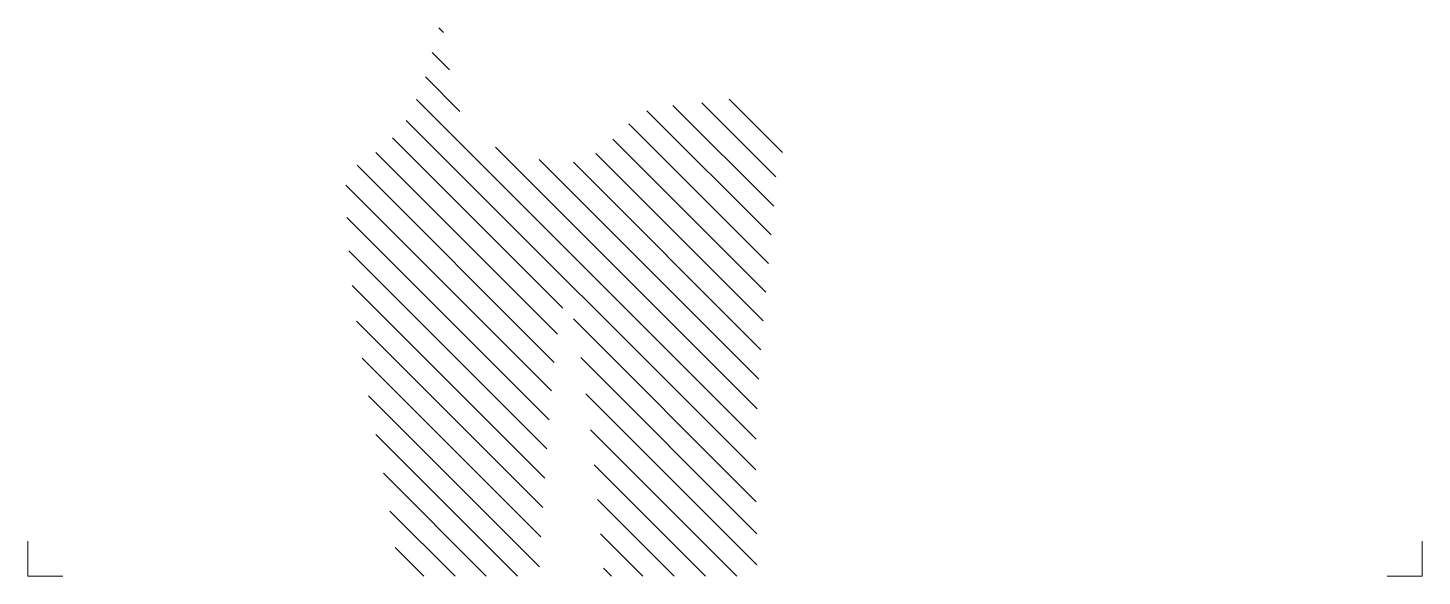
# Model space of a CAD drawing. Header units: millimetres. Extents: x 100 to 300, y 400 to 700.
# Drawn here: x 100 to 300, y 400 to 478.6 of the extents above; entities outside this region: 6.
import ezdxf

# ---------------------------------------------------------------- set-up
doc = ezdxf.new("R2010")
doc.units = ezdxf.units.MM
doc.layers.add('3', color=5, linetype='Continuous', lineweight=0, true_color=0x0000ff)

msp = doc.modelspace()

# ---------------------------------------------------------------- linework, layer by layer
at = {"layer": '3'}
for p, q in [((100, 695), (100, 700)), ((100, 700), (100, 700)), ((100, 700), (105, 700)), ((295, 700), (300, 700)), ((300, 700), (300, 700)), ((300, 700), (300, 695)), ((158.97, 478.63), (159.63, 477.97)), ((158.01, 475.1), (160.48, 472.62)), ((157.02, 471.6), (161.98, 466.64)), ((155.77, 468.36), (204.46, 419.66)), ((200.61, 468.42), (208.26, 460.77)), ((188.81, 466.75), (206.61, 448.95)), ((192.53, 467.52), (206.99, 453.06)), ((196.67, 467.86), (207.28, 457.26)), ((154.26, 465.37), (204.42, 415.22)), ((186.19, 464.88), (206.22, 444.85)), ((152.31, 462.84), (176.74, 438.41)), ((183.89, 462.69), (205.84, 440.74)), ((149.91, 460.74), (175.97, 434.69)), ((167.09, 461.53), (204.61, 424)), ((181.46, 460.63), (205.47, 436.62)), ((147.23, 458.93), (175.5, 430.66)), ((173.34, 459.77), (204.84, 428.26)), ((178.25, 459.35), (205.13, 432.46)), ((145.63, 456.05), (175.11, 426.56)), ((145.75, 451.44), (174.78, 422.41)), ((146.04, 446.65), (174.45, 418.24)), ((146.52, 441.69), (174.14, 414.06)), ((147.16, 436.56), (173.86, 409.86)), ((178.26, 436.89), (204.49, 410.65)), ((147.95, 431.27), (173.6, 405.62)), ((179.3, 431.35), (204.59, 406.07)), ((180.05, 426.12), (204.56, 401.61)), ((148.88, 425.86), (173.39, 401.35)), ((149.91, 420.33), (170.25, 400)), ((180.69, 420.99), (201.68, 400)), ((151, 414.76), (165.76, 400)), ((181.24, 415.95), (197.19, 400)), ((181.73, 410.97), (192.7, 400)), ((151.93, 409.33), (161.27, 400)), ((182.16, 406.05), (188.21, 400)), ((100, 400), (100, 405)), ((152.67, 404.11), (156.78, 400)), ((300, 405), (300, 400)), ((105, 400), (100, 400)), ((100, 400), (100, 400)), ((182.55, 401.16), (183.72, 400)), ((300, 400), (295, 400)), ((300, 400), (300, 400))]:
    msp.add_line(p, q, dxfattribs=at)

doc.saveas('drawing.dxf')
